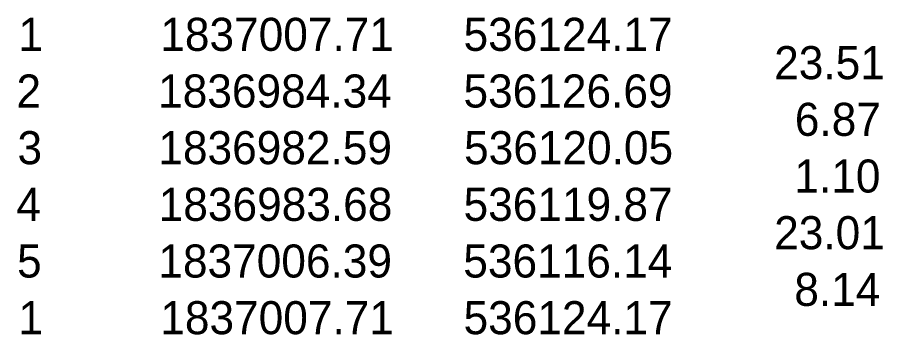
# Model space of a CAD drawing. Extents: x 535812 to 536445, y 1836765 to 1837054.
# Drawn here: x 535811.71 to 535844.57, y 1836765.03 to 1836777.09 of the extents above; entities that cross this region are included whole.
import ezdxf

# ---------------------------------------------------------------- set-up
doc = ezdxf.new("R2010")
doc.units = 0
doc.layers.add('Level 53', color=7, linetype='Continuous')

msp = doc.modelspace()

# ---------------------------------------------------------------- texts
at = {"layer": 'Level 53'}
for s, p in [('1', (535811.748, 1836775.818)), ('1837007.71', (535817.135, 1836775.818)), ('536124.17', (535828.652, 1836775.818)), ('23.51', (535840.448, 1836774.742)), ('2', (535811.673, 1836773.665)), ('1836984.34', (535817.053, 1836773.665)), ('536126.69', (535828.65, 1836773.665)), ('6.87', (535841.232, 1836772.589)), ('3', (535811.712, 1836771.512)), ('1836982.59', (535817.061, 1836771.512)), ('536120.05', (535828.671, 1836771.512)), ('1.10', (535841.215, 1836770.435)), ('4', (535811.667, 1836769.359)), ('1836983.68', (535817.075, 1836769.359)), ('536119.87', (535828.652, 1836769.359)), ('23.01', (535840.448, 1836768.282)), ('5', (535811.696, 1836767.206)), ('1837006.39', (535817.061, 1836767.206)), ('536116.14', (535828.642, 1836767.206)), ('8.14', (535841.213, 1836766.129)), ('1', (535811.748, 1836765.053)), ('1837007.71', (535817.135, 1836765.053)), ('536124.17', (535828.652, 1836765.053))]:
    msp.add_text(s, height=1.256, dxfattribs=at).set_placement(p)

doc.saveas('drawing.dxf')
